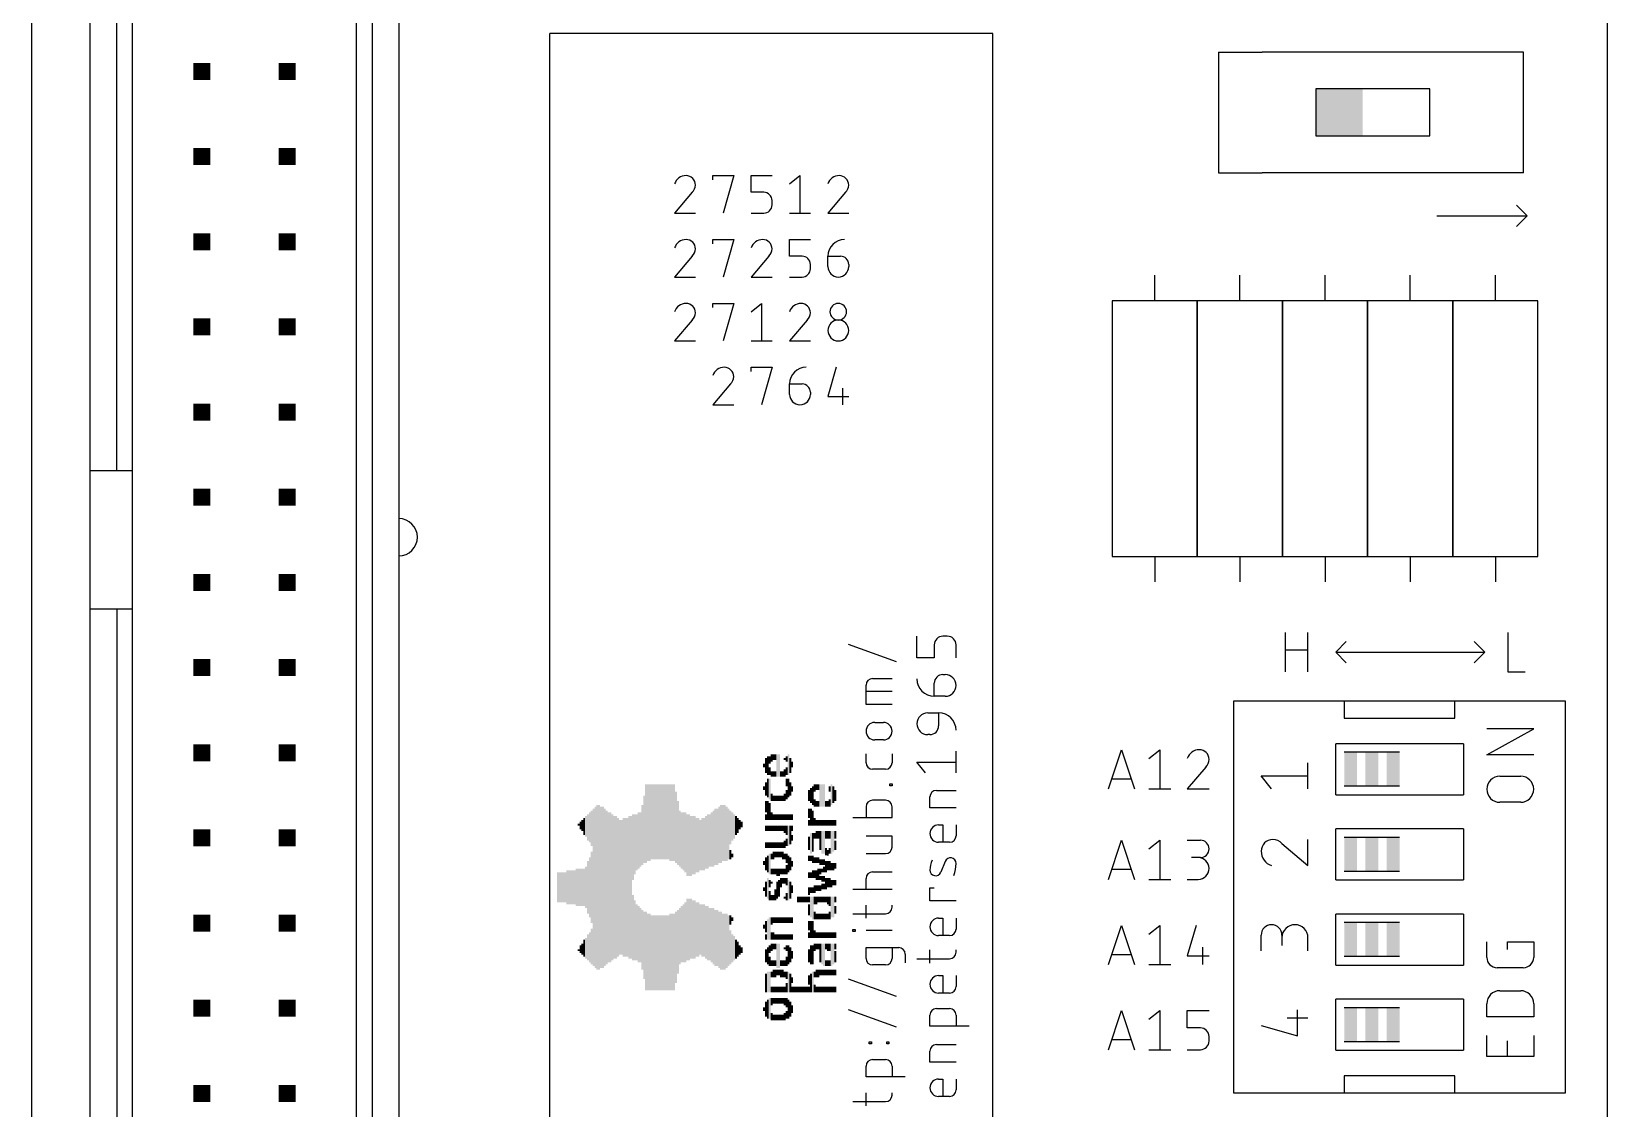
# Model space of a CAD drawing. Extents: x 0 to 47, y 0 to 89.2.
# Drawn here: x 0 to 47, y 21.79 to 53.91 of the extents above; entities that cross this region are included whole.
import ezdxf

# ---------------------------------------------------------------- set-up
doc = ezdxf.new("R2010")
doc.units = 0
for name, color, linetype in [('20', 30, 'CONTINUOUS'), ('21', 253, 'CONTINUOUS'), ('51', 253, 'CONTINUOUS')]:
    doc.layers.add(name, color=color, linetype=linetype)

# ---------------------------------------------------------------- blocks, each defined once
blk = doc.blocks.new('RECT')
blk.add_solid([(-0.5, -0.5), (0.5, -0.5), (-0.5, 0.5), (0.5, 0.5)])

msp = doc.modelspace()

# ---------------------------------------------------------------- linework, layer by layer
at = {"layer": '20'}
for p, q in [((0, 77), (0, 0)), ((47, 0), (47, 77))]:
    msp.add_line(p, q, dxfattribs=at)
at = {"layer": '21'}
for p, q in [((10.9538, 67.96), (10.9538, 9.54)), ((10.16, 67.1663), (10.16, 10.3337)), ((3.0162, 40.8138), (3.0162, 66.69)), ((9.6838, 66.69), (9.6838, 10.81)), ((2.54, 40.8138), (2.54, 62.88)), ((1.7462, 40.8138), (1.7462, 62.0863)), ((28.6703, 53.848), (15.4623, 53.848)), ((15.4623, 18.542), (15.4623, 53.848)), ((28.6703, 18.542), (28.6703, 53.848)), ((35.4, 53.3), (35.4, 49.7)), ((35.4, 53.3), (36.7, 53.3)), ((39.2, 53.3), (38.3, 53.3)), ((41.7, 53.3), (40.8, 53.3)), ((44.5, 53.3), (43.3, 53.3)), ((44.5, 49.7), (44.5, 53.3)), ((41.7, 52.2), (38.3, 52.2)), ((38.3, 52.2), (38.3, 50.8)), ((41.7, 50.8), (41.7, 52.2)), ((38.3, 50.8), (41.7, 50.8)), ((20.3214, 49.4884), (20.3214, 49.6126)), ((20.3214, 49.6126), (20.9423, 49.6126)), ((20.9423, 49.6126), (20.6319, 48.495)), ((21.4644, 49.1158), (21.4644, 49.6126)), ((21.4644, 49.6126), (22.0853, 49.6126)), ((22.6074, 49.3642), (22.9179, 49.6126)), ((22.9179, 49.6126), (22.9179, 48.495)), ((35.4, 49.7), (36.7, 49.7)), ((39.2, 49.7), (38.3, 49.7)), ((41.7, 49.7), (40.8, 49.7)), ((44.5, 49.7), (43.3, 49.7)), ((19.7062, 49.1158), (19.1784, 48.495)), ((21.8369, 49.1158), (21.4644, 49.1158)), ((24.2782, 49.1158), (23.7504, 48.495)), ((19.1784, 48.495), (19.7993, 48.495)), ((21.4644, 48.495), (21.8369, 48.495)), ((22.0853, 48.7433), (22.0853, 48.8675)), ((22.6074, 48.495), (23.2283, 48.495)), ((23.7504, 48.495), (24.3713, 48.495)), ((41.91, 48.4188), (44.6088, 48.4188)), ((44.6088, 48.4188), (44.2913, 48.7363)), ((44.6088, 48.4188), (44.2913, 48.1013)), ((20.3214, 47.5834), (20.3214, 47.7076)), ((20.3214, 47.7076), (20.9423, 47.7076)), ((20.9423, 47.7076), (20.6319, 46.59)), ((22.6074, 47.2108), (22.6074, 47.7076)), ((22.6074, 47.7076), (23.2283, 47.7076)), ((19.7062, 47.2108), (19.1784, 46.59)), ((21.9922, 47.2108), (21.4644, 46.59)), ((22.9799, 47.2108), (22.6074, 47.2108)), ((23.7504, 47.2108), (24.1229, 47.2108)), ((23.7504, 46.9004), (23.7504, 47.2108)), ((19.1784, 46.59), (19.7993, 46.59)), ((21.4644, 46.59), (22.0853, 46.59)), ((22.6074, 46.59), (22.9799, 46.59)), ((23.2283, 46.8383), (23.2283, 46.9625)), ((24.3713, 46.9625), (24.3713, 46.9004)), ((33.4963, 45.8788), (33.4963, 46.6408)), ((36.0363, 45.8788), (36.0363, 46.6408)), ((38.5763, 45.8788), (38.5763, 46.6408)), ((41.1163, 45.8788), (41.1163, 46.6408)), ((43.6563, 45.8788), (43.6563, 46.6408)), ((20.3214, 45.6784), (20.3214, 45.8026)), ((20.3214, 45.8026), (20.9423, 45.8026)), ((20.9423, 45.8026), (20.6319, 44.685)), ((21.4644, 45.5542), (21.7749, 45.8026)), ((21.7749, 45.8026), (21.7749, 44.685)), ((32.2263, 45.8788), (32.2263, 38.2587)), ((34.7662, 45.8788), (32.2263, 45.8788)), ((34.7662, 45.8788), (34.7662, 38.2587)), ((37.3062, 45.8788), (34.7662, 45.8788)), ((34.7662, 38.2587), (34.7662, 45.8788)), ((37.3062, 38.2587), (37.3062, 45.8788)), ((37.3062, 45.8788), (37.3062, 38.2587)), ((39.8463, 45.8788), (37.3062, 45.8788)), ((39.8463, 38.2587), (39.8463, 45.8788)), ((39.8463, 45.8788), (39.8463, 38.2587)), ((42.3863, 45.8788), (39.8463, 45.8788)), ((42.3863, 38.2587), (42.3863, 45.8788)), ((42.3863, 45.8788), (42.3863, 38.2587)), ((44.9263, 45.8788), (42.3863, 45.8788)), ((44.9263, 38.2587), (44.9263, 45.8788)), ((19.7062, 45.3058), (19.1784, 44.685)), ((23.1352, 45.3058), (22.6074, 44.685)), ((19.1784, 44.685), (19.7993, 44.685)), ((21.4644, 44.685), (22.0853, 44.685)), ((22.6074, 44.685), (23.2283, 44.685)), ((21.4644, 43.7734), (21.4644, 43.8976)), ((21.4644, 43.8976), (22.0853, 43.8976)), ((22.0853, 43.8976), (21.7749, 42.7799)), ((23.9988, 43.8976), (23.7504, 43.0283)), ((20.8492, 43.4008), (20.3214, 42.7799)), ((22.6074, 43.4008), (22.9799, 43.4008)), ((22.6074, 43.0904), (22.6074, 43.4008)), ((24.185, 43.2767), (24.185, 42.7799)), ((20.3214, 42.7799), (20.9423, 42.7799)), ((23.2283, 43.1525), (23.2283, 43.0904)), ((23.7504, 43.0283), (24.3713, 43.0283)), ((1.7462, 36.6862), (1.7462, 40.8138)), ((2.54, 40.8138), (1.7462, 40.8138)), ((3.0162, 40.8138), (2.54, 40.8138)), ((3.0162, 36.6862), (3.0162, 40.8138)), ((32.2263, 38.2587), (34.7662, 38.2587)), ((33.4963, 38.2587), (33.4963, 37.4967)), ((34.7662, 38.2587), (37.3062, 38.2587)), ((36.0363, 38.2587), (36.0363, 37.4967)), ((37.3062, 38.2587), (39.8463, 38.2587)), ((38.5763, 38.2587), (38.5763, 37.4967)), ((39.8463, 38.2587), (42.3863, 38.2587)), ((41.1163, 38.2587), (41.1163, 37.4967)), ((42.3863, 38.2587), (44.9263, 38.2587)), ((43.6563, 38.2587), (43.6563, 37.4967)), ((1.7462, 9.54), (1.7462, 36.6862)), ((2.54, 36.6862), (1.7462, 36.6862)), ((3.0162, 36.6862), (2.54, 36.6862)), ((2.54, 36.6862), (2.54, 10.3337)), ((3.0162, 10.81), (3.0162, 36.6862)), ((26.4033, 35.2291), (26.4033, 35.8782)), ((27.3121, 35.8782), (27.1822, 35.8782)), ((37.4001, 34.8171), (37.4001, 35.9855)), ((38.0492, 35.9855), (38.0492, 34.8171)), ((44.0246, 35.9855), (44.0246, 34.8171)), ((25.7965, 35.1091), (24.3685, 35.6284)), ((26.9226, 35.6185), (26.9226, 35.2291)), ((27.5717, 35.2291), (27.5717, 35.6185)), ((37.4001, 35.4662), (38.0492, 35.4662)), ((38.8938, 35.4013), (39.2112, 35.7188)), ((38.8938, 35.4013), (43.3388, 35.4013)), ((38.8938, 35.4013), (39.2112, 35.0838)), ((43.3388, 35.4013), (43.0213, 35.7188)), ((43.3388, 35.4013), (43.0213, 35.0838)), ((26.9226, 35.2291), (26.4033, 35.2291)), ((44.0246, 34.8171), (44.5438, 34.8171)), ((24.8878, 33.8363), (24.8878, 34.4205)), ((25.0825, 34.6152), (25.6667, 34.6152)), ((26.9226, 34.0861), (26.9226, 34.4755)), ((27.1822, 34.7352), (27.2471, 34.7352)), ((25.6667, 34.2258), (24.8878, 34.2258)), ((27.2471, 34.0861), (26.9226, 34.0861)), ((35.8458, 33.9408), (35.8458, 22.2568)), ((39.1478, 33.9408), (35.8458, 33.9408)), ((39.1478, 33.9408), (39.1478, 33.4327)), ((42.4498, 33.9408), (39.1478, 33.9408)), ((45.7518, 33.9408), (42.4498, 33.9408)), ((42.4498, 33.4327), (42.4498, 33.9408)), ((45.7518, 22.2568), (45.7518, 33.9408)), ((25.6667, 33.8363), (24.8878, 33.8363)), ((26.7279, 33.5922), (27.0524, 33.5922)), ((27.0524, 33.5922), (27.0524, 33.2027)), ((39.1478, 33.4327), (42.4498, 33.4327)), ((25.1474, 33.3043), (25.4071, 33.3043)), ((26.7928, 32.9431), (26.7279, 32.9431)), ((25.4071, 32.785), (25.1474, 32.785)), ((27.5717, 31.8001), (27.5717, 32.4492)), ((32.1183, 31.3246), (32.5078, 32.493)), ((32.5078, 32.493), (32.8972, 31.3246)), ((33.3262, 32.2333), (33.6508, 32.493)), ((33.6508, 32.493), (33.6508, 31.3246)), ((42.7037, 32.6707), (38.8938, 32.6707)), ((38.8938, 31.1468), (38.8938, 32.6707)), ((42.7037, 32.6707), (42.7037, 31.1468)), ((24.8878, 32.1048), (24.8878, 32.3644)), ((25.6667, 32.3644), (25.6667, 32.1048)), ((26.6629, 31.8001), (26.4033, 32.1246)), ((26.4033, 32.1246), (27.5717, 32.1246)), ((35.0209, 31.9737), (34.4692, 31.3246)), ((40.7988, 32.4168), (39.1478, 32.4168)), ((25.472, 31.9101), (25.0825, 31.9101)), ((32.7999, 31.6166), (32.2157, 31.6166)), ((25.6018, 31.412), (25.6018, 31.4769)), ((25.6018, 31.4769), (25.6667, 31.4769)), ((25.6667, 31.412), (25.6018, 31.412)), ((25.6667, 31.4769), (25.6667, 31.412)), ((26.7928, 30.7601), (26.7928, 31.0847)), ((26.9875, 31.2794), (27.5717, 31.2794)), ((33.3262, 31.3246), (33.9753, 31.3246)), ((34.4692, 31.3246), (35.1183, 31.3246)), ((38.8938, 31.1468), (42.7037, 31.1468)), ((40.7988, 31.4008), (39.1478, 31.4008)), ((24.8878, 30.7914), (24.8878, 30.4668)), ((25.472, 30.9861), (25.0825, 30.9861)), ((25.6667, 30.4668), (25.6667, 30.7914)), ((27.5717, 30.7601), (26.7928, 30.7601)), ((24.4983, 30.4668), (25.6667, 30.4668)), ((27.0524, 30.2507), (27.1822, 30.2507)), ((27.1822, 30.2507), (27.1822, 29.7314)), ((27.5717, 30.2507), (27.5717, 29.9261)), ((42.7037, 30.1308), (38.8938, 30.1308)), ((38.8938, 28.6068), (38.8938, 30.1308)), ((42.7037, 30.1308), (42.7037, 28.6068)), ((25.6667, 29.9134), (24.8878, 29.9134)), ((25.6667, 29.5889), (25.6667, 29.9134)), ((27.377, 29.7314), (27.0524, 29.7314)), ((32.1183, 28.6258), (32.5078, 29.7942)), ((32.5078, 29.7942), (32.8972, 28.6258)), ((33.3262, 29.5346), (33.6508, 29.7942)), ((33.6508, 29.7942), (33.6508, 28.6258)), ((34.4692, 29.7942), (34.8587, 29.7942)), ((40.7988, 29.8768), (39.1478, 29.8768)), ((24.8878, 29.3941), (25.472, 29.3941)), ((27.2471, 29.1627), (27.1173, 28.8382)), ((34.8587, 29.2749), (34.599, 29.2749)), ((25.0825, 28.8466), (25.6667, 28.8466)), ((32.7999, 28.9179), (32.2157, 28.9179)), ((40.7988, 28.8608), (39.1478, 28.8608)), ((25.6667, 28.3273), (24.4983, 28.3273)), ((24.8878, 28.3273), (24.8878, 28.6519)), ((26.7928, 27.9854), (26.7928, 28.3749)), ((26.7928, 28.3749), (26.9226, 28.3749)), ((33.3262, 28.6258), (33.9753, 28.6258)), ((34.4692, 28.6258), (34.7938, 28.6258)), ((38.8938, 28.6068), (42.7037, 28.6068)), ((24.8878, 27.4686), (24.8878, 27.8581)), ((25.6667, 27.7932), (25.6667, 27.8581)), ((27.5717, 27.9854), (26.7928, 27.9854)), ((24.4983, 27.5984), (25.472, 27.5984)), ((27.0524, 27.4694), (27.1822, 27.4694)), ((27.1822, 27.4694), (27.1822, 26.9501)), ((27.5717, 27.4694), (27.5717, 27.1448)), ((42.7037, 27.5907), (38.8938, 27.5907)), ((38.8938, 26.0668), (38.8938, 27.5907)), ((40.7988, 27.3368), (39.1478, 27.3368)), ((42.7037, 27.5907), (42.7037, 26.0668)), ((24.4983, 27.0686), (24.4983, 27.1335)), ((24.4983, 27.1335), (24.5632, 27.1335)), ((24.5632, 27.0686), (24.4983, 27.0686)), ((24.5632, 27.1335), (24.5632, 27.0686)), ((25.6667, 27.1011), (24.8878, 27.1011)), ((27.377, 26.9501), (27.0524, 26.9501)), ((32.1183, 26.0858), (32.5078, 27.2542)), ((32.5078, 27.2542), (32.8972, 26.0858)), ((33.3262, 26.9946), (33.6508, 27.2542)), ((33.6508, 27.2542), (33.6508, 26.0858)), ((34.7289, 27.2542), (34.4692, 26.3454)), ((24.8878, 26.2683), (24.8878, 26.5928)), ((24.8878, 26.5928), (25.8614, 26.5928)), ((25.6667, 26.5928), (25.6667, 26.2683)), ((26.0562, 26.3981), (26.0562, 26.1385)), ((26.7928, 26.1295), (26.7928, 26.5189)), ((27.5717, 26.454), (27.5717, 26.5189)), ((32.7999, 26.3779), (32.2157, 26.3779)), ((34.4692, 26.3454), (35.1183, 26.3454)), ((34.9236, 26.6051), (34.9236, 26.0858)), ((40.7988, 26.3208), (39.1478, 26.3208)), ((25.472, 26.0735), (25.0825, 26.0735)), ((26.4033, 26.2593), (27.377, 26.2593)), ((33.3262, 26.0858), (33.9753, 26.0858)), ((38.8938, 26.0668), (42.7037, 26.0668)), ((25.7965, 25.1269), (24.3685, 25.6462)), ((27.0524, 25.7549), (27.1822, 25.7549)), ((27.1822, 25.7549), (27.1822, 25.2356)), ((27.5717, 25.7549), (27.5717, 25.4303)), ((27.377, 25.2356), (27.0524, 25.2356)), ((42.7037, 25.0508), (38.8938, 25.0508)), ((38.8938, 23.5267), (38.8938, 25.0508)), ((42.7037, 25.0508), (42.7037, 23.5267)), ((25.7965, 24.2125), (24.3685, 24.7318)), ((26.7928, 24.2509), (26.7928, 24.5754)), ((26.9875, 24.7702), (27.377, 24.7702)), ((27.5717, 24.5754), (27.5717, 24.2509)), ((32.1183, 23.5458), (32.5078, 24.7142)), ((32.5078, 24.7142), (32.8972, 23.5458)), ((33.3262, 24.4546), (33.6508, 24.7142)), ((33.6508, 24.7142), (33.6508, 23.5458)), ((34.4692, 24.1949), (34.4692, 24.7142)), ((34.4692, 24.7142), (35.1183, 24.7142)), ((40.7988, 24.7968), (39.1478, 24.7968)), ((27.9612, 24.2509), (26.7928, 24.2509)), ((34.8587, 24.1949), (34.4692, 24.1949)), ((24.9851, 23.7158), (24.9851, 23.7807)), ((24.9851, 23.7807), (25.05, 23.7807)), ((25.05, 23.7158), (24.9851, 23.7158)), ((25.05, 23.7807), (25.05, 23.7158)), ((25.5044, 23.7158), (25.5044, 23.7807)), ((25.5044, 23.7807), (25.5693, 23.7807)), ((25.5693, 23.7158), (25.5044, 23.7158)), ((25.5693, 23.7807), (25.5693, 23.7158)), ((26.7928, 23.1782), (26.7928, 23.5028)), ((26.9875, 23.6975), (27.5717, 23.6975)), ((32.7999, 23.8379), (32.2157, 23.8379)), ((33.3262, 23.5458), (33.9753, 23.5458)), ((34.4692, 23.5458), (34.8587, 23.5458)), ((35.1183, 23.8054), (35.1183, 23.9353)), ((38.8938, 23.5267), (42.7037, 23.5267)), ((40.7988, 23.7808), (39.1478, 23.7808)), ((24.8878, 22.7325), (24.8878, 23.0571)), ((25.0825, 23.2518), (25.472, 23.2518)), ((25.6667, 23.0571), (25.6667, 22.7325)), ((27.5717, 23.1782), (26.7928, 23.1782)), ((26.0562, 22.7325), (24.8878, 22.7325)), ((27.0524, 22.6688), (27.1822, 22.6688)), ((27.1822, 22.6688), (27.1822, 22.1495)), ((27.5717, 22.6688), (27.5717, 22.3442)), ((42.4498, 22.7647), (39.1478, 22.7647)), ((39.1478, 22.7647), (39.1478, 22.2568)), ((42.4498, 22.2568), (42.4498, 22.7647)), ((24.8878, 21.8679), (24.8878, 22.2574)), ((25.6667, 22.1925), (25.6667, 22.2574)), ((27.377, 22.1495), (27.0524, 22.1495)), ((35.8458, 22.2568), (39.1478, 22.2568)), ((39.1478, 22.2568), (42.4498, 22.2568)), ((42.4498, 22.2568), (45.7518, 22.2568)), ((24.4983, 21.9977), (25.472, 21.9977))]:
    msp.add_line(p, q, dxfattribs=at)
for centre, radius, start, end in [((19.5199, 49.2536), 0.3589, 90.0001, 162.0551), ((19.5199, 49.3332), 0.2794, 0, 90), ((24.0919, 49.2536), 0.3589, 90.0001, 162.0551), ((24.0919, 49.3332), 0.2794, 0, 90), ((19.4992, 49.3332), 0.3001, 313.6028, 359.9998), ((21.8369, 48.8675), 0.2484, 0, 90), ((24.0712, 49.3332), 0.3001, 313.6028, 359.9998), ((21.8369, 48.7433), 0.2484, 270, 359.9993), ((19.5199, 47.3486), 0.3589, 90.0001, 162.0551), ((19.5199, 47.4282), 0.2794, 0, 90), ((21.8059, 47.3486), 0.3589, 90.0001, 162.0551), ((21.8059, 47.4282), 0.2794, 0, 90), ((24.2471, 47.2108), 0.4967, 90.0004, 180), ((19.4992, 47.4282), 0.3001, 313.6028, 359.9998), ((21.7852, 47.4282), 0.3001, 313.6028, 359.9998), ((22.9799, 46.9625), 0.2484, 0, 90), ((24.1229, 46.9625), 0.2484, 0, 90), ((22.9799, 46.8383), 0.2484, 270, 359.9993), ((24.0609, 46.9004), 0.3104, 180, 0), ((19.5199, 45.4436), 0.3589, 90.0001, 162.0551), ((19.5199, 45.5232), 0.2794, 0, 90), ((22.9489, 45.4436), 0.3589, 90.0001, 162.0551), ((22.9489, 45.5232), 0.2794, 0, 90), ((24.0609, 45.5542), 0.2484, 0, 180), ((19.4992, 45.5232), 0.3001, 313.6028, 359.9998), ((22.9282, 45.5232), 0.3001, 313.6028, 359.9998), ((24.0609, 44.9954), 0.3104, 0, 180), ((24.0609, 45.5542), 0.2484, 180, 0), ((24.0609, 44.9954), 0.3104, 180, 0), ((20.6629, 43.5386), 0.3589, 90.0001, 162.0551), ((20.6629, 43.6181), 0.2794, 0, 90), ((23.1041, 43.4008), 0.4967, 90.0004, 180), ((20.6422, 43.6181), 0.3001, 313.6028, 359.9998), ((22.9799, 43.1525), 0.2484, 0, 90), ((22.9179, 43.0904), 0.3104, 180, 0), ((10.9538, 38.8294), 0.5556, 270, 90), ((27.1822, 35.6185), 0.2596, 90, 180), ((27.3121, 35.6185), 0.2596, 0, 90), ((25.0825, 34.4205), 0.1947, 90, 180), ((26.9226, 34.6054), 0.5193, 180.0007, 270), ((27.1822, 34.4755), 0.2596, 90, 180), ((27.2471, 34.4106), 0.3246, 270, 90), ((26.7279, 33.2676), 0.3246, 90, 270), ((27.0524, 33.0729), 0.5193, 0, 90), ((25.1474, 33.0447), 0.2596, 90, 270), ((25.4071, 33.0447), 0.2596, 270, 90), ((26.7928, 33.2027), 0.2596, 270, 0), ((34.8262, 32.1177), 0.3753, 90.0001, 162.0549), ((34.8262, 32.2009), 0.2921, 0, 90), ((25.0825, 32.1048), 0.1947, 180, 270), ((25.472, 32.1048), 0.1947, 270, 0), ((34.8046, 32.2009), 0.3138, 313.604, 359.9996), ((26.9875, 31.0847), 0.1947, 90.0009, 180), ((25.0825, 30.7914), 0.1947, 90, 180), ((25.472, 30.7914), 0.1947, 0, 90), ((27.0524, 29.991), 0.2596, 90, 270), ((27.377, 29.9261), 0.1947, 270, 0), ((34.8587, 29.5346), 0.2596, 270, 90), ((25.472, 29.5889), 0.1947, 270, 0), ((27.5298, 28.8925), 0.7371, 155.7611, 179.1819), ((27.4034, 29.1002), 0.1683, 359.1819, 158.1986), ((34.7938, 28.9504), 0.3246, 270, 90), ((25.0825, 28.6519), 0.1947, 90.0009, 180), ((26.9611, 28.9007), 0.1683, 179.1818, 338.1989), ((26.471, 29.1135), 1.1008, 340.209, 359.1819), ((25.472, 27.7932), 0.1947, 270, 0), ((27.0524, 27.2097), 0.2596, 90, 270), ((27.377, 27.1448), 0.1947, 270, 0), ((25.8614, 26.3981), 0.1947, 0, 90), ((27.377, 26.454), 0.1947, 270, 0), ((25.0825, 26.2683), 0.1947, 180, 270), ((25.472, 26.2683), 0.1947, 270, 0), ((27.0524, 25.4952), 0.2596, 90, 270), ((27.377, 25.4303), 0.1947, 270, 0), ((26.9875, 24.5754), 0.1947, 90.0009, 180), ((27.377, 24.5754), 0.1947, 0, 90), ((34.8587, 23.9353), 0.2596, 0, 90), ((26.9875, 23.5028), 0.1947, 90.0009, 180), ((34.8587, 23.8054), 0.2596, 270, 0), ((25.0825, 23.0571), 0.1947, 90.0009, 180), ((25.472, 23.0571), 0.1947, 0, 90), ((27.0524, 22.4092), 0.2596, 90, 270), ((25.472, 22.1925), 0.1947, 270, 0), ((27.377, 22.3442), 0.1947, 270, 0)]:
    msp.add_arc(centre, radius, start, end, dxfattribs=at)
at = {"layer": '51'}
for p, q in [((38.3, 53.3), (36.7, 53.3)), ((40.8, 53.3), (39.2, 53.3)), ((43.3, 53.3), (41.7, 53.3)), ((38.3, 49.7), (36.7, 49.7)), ((40.8, 49.7), (39.2, 49.7)), ((43.3, 49.7), (41.7, 49.7)), ((43.4023, 32.3391), (44.7993, 33.1153)), ((44.7993, 33.1153), (43.4023, 33.1153)), ((38.0682, 31.3231), (38.0682, 32.0993)), ((44.7993, 32.3391), (43.4023, 32.3391)), ((36.9817, 31.3231), (36.6713, 31.7112)), ((36.6713, 31.7112), (38.0682, 31.7112)), ((43.7903, 31.7008), (44.4112, 31.7008)), ((44.4112, 30.9247), (43.7903, 30.9247)), ((37.2921, 29.6968), (38.0682, 29.0371)), ((38.0682, 29.0371), (38.0682, 29.8133)), ((36.6713, 26.4971), (36.6713, 26.9628)), ((37.2921, 26.9628), (37.2921, 26.6524)), ((38.0682, 26.4971), (38.0682, 26.8852)), ((43.4023, 26.2996), (43.4023, 26.7653)), ((44.0231, 26.5324), (44.0231, 26.7653)), ((44.0231, 26.7653), (44.7993, 26.7653)), ((44.7993, 26.7653), (44.7993, 26.2996)), ((44.4888, 25.9891), (43.7127, 25.9891)), ((43.4023, 24.529), (43.4023, 24.9171)), ((43.7903, 25.3051), (44.4112, 25.3051)), ((44.7993, 24.9171), (44.7993, 24.529)), ((37.4474, 24.5004), (38.0682, 24.5004)), ((37.7578, 23.9571), (37.7578, 24.7333)), ((44.7993, 24.529), (43.4023, 24.529)), ((36.6713, 24.2676), (37.7578, 23.9571)), ((43.4023, 23.3454), (43.4023, 23.9663)), ((44.0231, 23.3454), (44.0231, 23.8111)), ((44.7993, 23.9663), (44.7993, 23.3454)), ((44.7993, 23.3454), (43.4023, 23.3454))]:
    msp.add_line(p, q, dxfattribs=at)
for centre, radius, start, end in [((43.7903, 31.3127), 0.3881, 90, 270), ((44.4112, 31.3127), 0.3881, 270, 90), ((37.0205, 29.464), 0.3493, 90, 180), ((37.0205, 29.4381), 0.3751, 43.6034, 90.0001), ((37.1199, 29.464), 0.4487, 180.0001, 252.0553), ((36.9817, 26.9628), 0.3104, 0, 180), ((37.6802, 26.8852), 0.3881, 0, 180), ((43.7127, 26.2996), 0.3105, 180.0012, 270), ((44.4888, 26.2996), 0.3104, 270, 0), ((43.7903, 24.9171), 0.3881, 90, 180), ((44.4112, 24.9171), 0.3881, 359.9995, 90)]:
    msp.add_arc(centre, radius, start, end, dxfattribs=at)

# ---------------------------------------------------------------- block references
at = {"layer": '21'}
for p, xscale, yscale, rotation in [((5.08, 52.72), 0.508, 0.508, 270), ((7.62, 52.72), 0.508, 0.508, 270), ((39, 51.5), 1.4, 1.4, 180), ((5.08, 50.18), 0.508, 0.508, 270), ((7.62, 50.18), 0.508, 0.508, 270), ((5.08, 47.64), 0.508, 0.508, 270), ((7.62, 47.64), 0.508, 0.508, 270), ((5.08, 45.1), 0.508, 0.508, 270), ((7.62, 45.1), 0.508, 0.508, 270), ((5.08, 42.56), 0.508, 0.508, 270), ((7.62, 42.56), 0.508, 0.508, 270), ((5.08, 40.02), 0.508, 0.508, 270), ((7.62, 40.02), 0.508, 0.508, 270), ((5.08, 37.48), 0.508, 0.508, 270), ((7.62, 37.48), 0.508, 0.508, 270), ((5.08, 34.94), 0.508, 0.508, 270), ((7.62, 34.94), 0.508, 0.508, 270), ((5.08, 32.4), 0.508, 0.508, 270), ((7.62, 32.4), 0.508, 0.508, 270), ((21.8478, 32.0192), 0.1118, 0.0559, 90), ((21.9037, 32.0192), 0.447, 0.0559, 90), ((21.9596, 32.0192), 0.5588, 0.0559, 90), ((22.0155, 32.1869), 0.2235, 0.0559, 90), ((22.0155, 31.8516), 0.2235, 0.0559, 90), ((22.0713, 32.2428), 0.2235, 0.0559, 90), ((22.1272, 32.2707), 0.1676, 0.0559, 90), ((22.1831, 32.2707), 0.1676, 0.0559, 90), ((22.239, 32.0192), 0.6706, 0.0559, 90), ((22.2949, 32.0192), 0.6706, 0.0559, 90), ((22.4625, 32.2148), 0.0559, 0.0559, 90), ((22.5184, 32.2148), 0.1676, 0.0559, 90), ((22.5184, 31.8516), 0.2235, 0.0559, 90), ((22.5743, 32.0472), 0.6147, 0.0559, 90), ((22.6301, 32.0192), 0.447, 0.0559, 90), ((22.686, 32.0472), 0.1676, 0.0559, 90), ((39.3383, 31.9088), 1.016, 0.381, 270), ((39.9733, 31.9088), 1.016, 0.381, 270), ((40.6083, 31.9088), 1.016, 0.381, 270), ((21.9037, 31.3207), 0.3912, 0.0559, 90), ((21.9596, 31.3487), 0.5588, 0.0559, 90), ((22.0155, 31.3207), 0.6147, 0.0559, 90), ((22.0713, 31.7678), 0.1676, 0.0559, 90), ((22.1272, 31.7678), 0.1676, 0.0559, 90), ((22.1831, 31.7678), 0.1676, 0.0559, 90), ((22.3507, 31.7678), 0.1676, 0.0559, 90), ((22.4066, 31.7678), 0.1676, 0.0559, 90), ((22.4625, 31.7957), 0.2235, 0.0559, 90), ((22.5184, 31.5163), 0.2235, 0.0559, 90), ((22.5743, 31.3487), 0.5588, 0.0559, 90), ((22.6301, 31.3207), 0.3912, 0.0559, 90), ((18.2715, 30.1193), 2.0117, 0.0559, 90), ((18.3274, 30.287), 2.347, 0.0559, 90), ((18.3833, 30.3149), 2.2911, 0.0559, 90), ((18.4391, 30.3149), 2.2911, 0.0559, 90), ((18.495, 30.3428), 2.2352, 0.0559, 90), ((18.5509, 30.3428), 2.2352, 0.0559, 90), ((18.6068, 30.3428), 2.2352, 0.0559, 90), ((18.6626, 30.3428), 2.2352, 0.0559, 90), ((18.7185, 30.3428), 2.2352, 0.0559, 90), ((18.7744, 30.3428), 2.2352, 0.0559, 90), ((18.8303, 30.3428), 2.2352, 0.0559, 90), ((18.8862, 30.3428), 2.2352, 0.0559, 90), ((18.9421, 30.3428), 2.2352, 0.0559, 90), ((18.9979, 30.3428), 2.2352, 0.0559, 90), ((19.0538, 30.3149), 2.2911, 0.0559, 90), ((19.1097, 30.3149), 2.2911, 0.0559, 90), ((19.1656, 30.3149), 2.2911, 0.0559, 90), ((19.2215, 30.1752), 2.1234, 0.0559, 90), ((21.8478, 31.3487), 0.1118, 0.0559, 90), ((22.0713, 31.0693), 0.2235, 0.0559, 90), ((22.1272, 31.0413), 0.1676, 0.0559, 90), ((22.1831, 31.0413), 0.1676, 0.0559, 90), ((22.239, 31.0413), 0.1676, 0.0559, 90), ((22.2949, 31.0413), 0.1676, 0.0559, 90), ((22.3507, 31.0413), 0.1676, 0.0559, 90), ((22.4066, 31.0413), 0.1676, 0.0559, 90), ((22.4625, 31.0693), 0.2235, 0.0559, 90), ((22.5184, 31.1531), 0.2794, 0.0559, 90), ((22.686, 31.3207), 0.1676, 0.0559, 90), ((23.1889, 31.1252), 0.3353, 0.0559, 90), ((23.2448, 31.1252), 0.447, 0.0559, 90), ((23.3007, 31.1252), 0.5588, 0.0559, 90), ((23.3566, 31.3487), 0.2235, 0.0559, 90), ((23.4124, 31.3766), 0.1676, 0.0559, 90), ((23.4683, 31.3766), 0.1676, 0.0559, 90), ((23.5242, 31.1252), 0.6706, 0.0559, 90), ((23.5801, 31.1252), 0.6706, 0.0559, 90), ((23.636, 31.1252), 0.6706, 0.0559, 90), ((23.8036, 31.3207), 0.1676, 0.0559, 90), ((23.8595, 31.1531), 0.6147, 0.0559, 90), ((23.9154, 31.1531), 0.5029, 0.0559, 90), ((23.9713, 31.1252), 0.3353, 0.0559, 90), ((16.5951, 30.1752), 0.7823, 0.0559, 90), ((16.651, 30.1752), 0.8941, 0.0559, 90), ((16.7068, 30.1473), 1.0617, 0.0559, 90), ((16.7627, 28.387), 4.6939, 0.0559, 90), ((16.8186, 28.387), 4.8057, 0.0559, 90), ((16.8745, 28.387), 4.9174, 0.0559, 90), ((16.9304, 28.387), 4.9174, 0.0559, 90), ((16.9863, 28.387), 4.8057, 0.0559, 90), ((17.0421, 28.387), 4.8057, 0.0559, 90), ((17.098, 28.387), 4.6939, 0.0559, 90), ((17.1539, 28.387), 4.5822, 0.0559, 90), ((17.2098, 28.387), 4.4704, 0.0559, 90), ((17.2657, 28.387), 4.4704, 0.0559, 90), ((17.3215, 28.387), 4.3586, 0.0559, 90), ((17.9362, 29.5885), 1.9558, 0.0559, 90), ((17.9921, 29.6723), 1.7882, 0.0559, 90), ((18.048, 29.7282), 1.6764, 0.0559, 90), ((18.1039, 29.784), 1.6764, 0.0559, 90), ((18.1597, 29.812), 1.6205, 0.0559, 90), ((18.2156, 29.9517), 1.7882, 0.0559, 90), ((19.2773, 30.0076), 1.8999, 0.0559, 90), ((19.3332, 29.8399), 1.6764, 0.0559, 90), ((19.3891, 29.784), 1.6764, 0.0559, 90), ((19.445, 29.7561), 1.7323, 0.0559, 90), ((19.5008, 29.7282), 1.7882, 0.0559, 90), ((19.5567, 29.6443), 1.844, 0.0559, 90), ((19.6126, 29.6443), 1.844, 0.0559, 90), ((20.1714, 29.7561), 1.6205, 0.0559, 90), ((20.2273, 29.784), 1.5646, 0.0559, 90), ((20.2832, 29.812), 1.6205, 0.0559, 90), ((20.3391, 29.8399), 1.6764, 0.0559, 90), ((20.3949, 29.8958), 1.6764, 0.0559, 90), ((20.4508, 29.8958), 1.6764, 0.0559, 90), ((20.5067, 29.9517), 1.6764, 0.0559, 90), ((20.5626, 29.9796), 1.7323, 0.0559, 90), ((20.6184, 30.0076), 1.6764, 0.0559, 90), ((20.6743, 30.0076), 1.6764, 0.0559, 90), ((20.7302, 29.9796), 1.6205, 0.0559, 90), ((20.7861, 29.9796), 1.5088, 0.0559, 90), ((20.842, 30.1752), 1.0058, 0.0559, 90), ((20.8979, 30.2031), 0.8382, 0.0559, 90), ((20.9537, 30.2031), 0.7264, 0.0559, 90), ((21.9037, 30.7899), 0.3353, 0.0559, 90), ((21.9037, 30.4825), 0.1676, 0.0559, 90), ((21.9596, 30.6781), 0.5588, 0.0559, 90), ((22.0155, 30.6502), 0.5029, 0.0559, 90), ((22.0713, 30.5105), 0.2235, 0.0559, 90), ((22.1272, 30.4825), 0.1676, 0.0559, 90), ((22.1831, 30.4825), 0.1676, 0.0559, 90), ((22.239, 30.4825), 0.1676, 0.0559, 90), ((22.2949, 30.4825), 0.1676, 0.0559, 90), ((22.3507, 30.4825), 0.1676, 0.0559, 90), ((22.4066, 30.4825), 0.1676, 0.0559, 90), ((22.4625, 30.4825), 0.1676, 0.0559, 90), ((22.5184, 30.4825), 0.1676, 0.0559, 90), ((22.5743, 30.4825), 0.1676, 0.0559, 90), ((22.6301, 30.4825), 0.1676, 0.0559, 90), ((22.686, 30.4825), 0.1676, 0.0559, 90), ((23.1889, 30.5943), 0.2794, 0.0559, 90), ((23.2448, 30.4825), 0.5029, 0.0559, 90), ((23.3007, 30.4546), 0.447, 0.0559, 90), ((23.3566, 30.9016), 0.2235, 0.0559, 90), ((23.4124, 30.8737), 0.1676, 0.0559, 90), ((23.4683, 30.8737), 0.1676, 0.0559, 90), ((23.6919, 30.8737), 0.1676, 0.0559, 90), ((23.7477, 30.8737), 0.1676, 0.0559, 90), ((23.8036, 30.9016), 0.2235, 0.0559, 90), ((5.08, 29.86), 0.508, 0.508, 270), ((7.62, 29.86), 0.508, 0.508, 270), ((16.3157, 30.259), 0.0559, 0.0559, 90), ((16.3716, 30.2311), 0.2235, 0.0559, 90), ((16.4275, 30.2311), 0.3353, 0.0559, 90), ((16.4833, 30.2031), 0.5029, 0.0559, 90), ((16.5392, 30.2031), 0.6147, 0.0559, 90), ((17.3774, 28.387), 4.2469, 0.0559, 90), ((17.4333, 28.387), 4.2469, 0.0559, 90), ((17.4892, 28.387), 4.1351, 0.0559, 90), ((17.545, 28.387), 4.0234, 0.0559, 90), ((17.6009, 28.387), 4.0234, 0.0559, 90), ((17.6568, 28.387), 4.1351, 0.0559, 90), ((17.7127, 28.387), 4.1351, 0.0559, 90), ((17.7686, 28.387), 4.1351, 0.0559, 90), ((17.8245, 28.387), 4.2469, 0.0559, 90), ((17.8803, 28.387), 4.2469, 0.0559, 90), ((19.6685, 29.6164), 1.7882, 0.0559, 90), ((19.7244, 29.6443), 1.7323, 0.0559, 90), ((19.7803, 29.6443), 1.7323, 0.0559, 90), ((19.8361, 29.6443), 1.6205, 0.0559, 90), ((19.892, 29.6443), 1.6205, 0.0559, 90), ((19.9479, 29.6443), 1.5088, 0.0559, 90), ((20.0038, 29.6723), 1.5646, 0.0559, 90), ((20.0597, 29.6723), 1.5646, 0.0559, 90), ((20.1155, 29.7282), 1.5646, 0.0559, 90), ((21.0096, 30.2311), 0.5588, 0.0559, 90), ((21.0655, 30.2311), 0.447, 0.0559, 90), ((21.1214, 30.259), 0.2794, 0.0559, 90), ((21.1773, 30.259), 0.1676, 0.0559, 90), ((21.9037, 30.1473), 0.1676, 0.0559, 90), ((21.9596, 30.1473), 0.1676, 0.0559, 90), ((22.0155, 30.1473), 0.1676, 0.0559, 90), ((22.0713, 30.1473), 0.1676, 0.0559, 90), ((22.1272, 30.1473), 0.1676, 0.0559, 90), ((22.1831, 30.1473), 0.1676, 0.0559, 90), ((22.239, 30.1473), 0.1676, 0.0559, 90), ((22.2949, 30.1473), 0.1676, 0.0559, 90), ((22.3507, 30.1473), 0.1676, 0.0559, 90), ((22.4066, 30.1473), 0.1676, 0.0559, 90), ((22.4625, 30.1193), 0.2235, 0.0559, 90), ((22.5184, 30.0914), 0.2794, 0.0559, 90), ((22.5743, 29.9237), 0.6147, 0.0559, 90), ((22.6301, 29.9517), 0.5588, 0.0559, 90), ((22.686, 30.1473), 0.1676, 0.0559, 90), ((23.1889, 30.3149), 0.1676, 0.0559, 90), ((23.3566, 30.3428), 0.2235, 0.0559, 90), ((23.4124, 30.3149), 0.1676, 0.0559, 90), ((23.4683, 30.3149), 0.1676, 0.0559, 90), ((23.5242, 30.3149), 0.1676, 0.0559, 90), ((23.5801, 30.3149), 0.1676, 0.0559, 90), ((23.636, 30.3149), 0.1676, 0.0559, 90), ((23.6919, 30.3149), 0.1676, 0.0559, 90), ((23.7477, 30.3149), 0.1676, 0.0559, 90), ((23.8036, 30.3149), 0.1676, 0.0559, 90), ((23.8595, 30.3149), 0.1676, 0.0559, 90), ((23.9154, 30.3149), 0.1676, 0.0559, 90), ((23.9713, 30.3149), 0.1676, 0.0559, 90), ((21.9037, 29.6443), 0.1676, 0.0559, 90), ((21.9596, 29.6443), 0.1676, 0.0559, 90), ((22.0155, 29.6443), 0.1676, 0.0559, 90), ((22.0713, 29.6443), 0.1676, 0.0559, 90), ((22.1272, 29.6443), 0.1676, 0.0559, 90), ((22.1831, 29.6443), 0.1676, 0.0559, 90), ((22.239, 29.6443), 0.1676, 0.0559, 90), ((22.2949, 29.6443), 0.1676, 0.0559, 90), ((22.3507, 29.6443), 0.1676, 0.0559, 90), ((22.4066, 29.6443), 0.1676, 0.0559, 90), ((22.4625, 29.6723), 0.2235, 0.0559, 90), ((22.5184, 29.7282), 0.2235, 0.0559, 90), ((22.686, 29.8679), 0.1676, 0.0559, 90), ((23.1889, 29.7002), 0.3912, 0.0559, 90), ((23.2448, 29.7002), 0.6147, 0.0559, 90), ((23.3007, 29.7282), 0.5588, 0.0559, 90), ((23.3566, 29.9237), 0.1676, 0.0559, 90), ((23.4124, 29.9517), 0.2235, 0.0559, 90), ((23.4683, 29.9517), 0.2235, 0.0559, 90), ((23.5242, 29.784), 0.5588, 0.0559, 90), ((23.5801, 29.7282), 0.6706, 0.0559, 90), ((23.636, 29.7282), 0.6706, 0.0559, 90), ((23.6919, 29.9517), 0.2235, 0.0559, 90), ((23.7477, 29.9517), 0.2235, 0.0559, 90), ((23.8036, 29.9517), 0.2235, 0.0559, 90), ((23.8595, 29.7282), 0.6706, 0.0559, 90), ((23.9154, 29.7561), 0.6147, 0.0559, 90), ((23.9713, 29.9517), 0.2235, 0.0559, 90), ((23.9713, 29.6443), 0.2794, 0.0559, 90), ((39.3383, 29.3688), 1.016, 0.381, 270), ((39.9733, 29.3688), 1.016, 0.381, 270), ((40.6083, 29.3688), 1.016, 0.381, 270), ((16.5951, 28.387), 1.5646, 0.0559, 90), ((16.651, 28.387), 1.7882, 0.0559, 90), ((16.7068, 28.387), 2.1234, 0.0559, 90), ((20.842, 29.3649), 0.2794, 0.0559, 90), ((20.8979, 29.337), 0.1118, 0.0559, 90), ((21.8478, 29.1135), 0.1118, 0.0559, 90), ((21.9037, 29.0855), 0.3912, 0.0559, 90), ((21.9596, 29.0855), 0.5029, 0.0559, 90), ((22.0155, 29.0855), 0.6147, 0.0559, 90), ((22.0713, 29.3091), 0.1676, 0.0559, 90), ((22.1272, 29.337), 0.2235, 0.0559, 90), ((22.1831, 29.3649), 0.1676, 0.0559, 90), ((22.239, 29.3649), 0.1676, 0.0559, 90), ((22.2949, 29.3649), 0.1676, 0.0559, 90), ((22.3507, 29.3649), 0.1676, 0.0559, 90), ((22.4066, 29.337), 0.2235, 0.0559, 90), ((22.4625, 29.3091), 0.1676, 0.0559, 90), ((22.5184, 29.2532), 0.2794, 0.0559, 90), ((22.5743, 29.0855), 0.5029, 0.0559, 90), ((22.6301, 29.0855), 0.3912, 0.0559, 90), ((22.686, 29.0855), 0.1676, 0.0559, 90), ((23.1889, 29.2532), 0.1676, 0.0559, 90), ((23.2448, 29.2532), 0.1676, 0.0559, 90), ((23.3007, 29.2252), 0.2235, 0.0559, 90), ((23.3566, 29.1973), 0.1676, 0.0559, 90), ((23.4124, 29.1973), 0.1676, 0.0559, 90), ((23.4683, 29.1973), 0.1676, 0.0559, 90), ((23.5242, 29.1414), 0.1676, 0.0559, 90), ((23.5801, 29.1414), 0.1676, 0.0559, 90), ((23.636, 29.1414), 0.1676, 0.0559, 90), ((23.6919, 29.4488), 0.2235, 0.0559, 90), ((23.6919, 29.0017), 0.3353, 0.0559, 90), ((23.7477, 29.4208), 0.1676, 0.0559, 90), ((23.7477, 29.0297), 0.2794, 0.0559, 90), ((23.8036, 29.4767), 0.1676, 0.0559, 90), ((23.8036, 29.0297), 0.2794, 0.0559, 90), ((15.701, 28.387), 0.8941, 0.0559, 90), ((15.7569, 28.387), 0.8941, 0.0559, 90), ((15.8128, 28.387), 0.8941, 0.0559, 90), ((15.8687, 28.387), 0.8941, 0.0559, 90), ((15.9245, 28.387), 0.8941, 0.0559, 90), ((15.9804, 28.387), 1.0058, 0.0559, 90), ((16.0363, 28.387), 1.0058, 0.0559, 90), ((16.0922, 28.387), 1.0058, 0.0559, 90), ((16.1481, 28.387), 1.0058, 0.0559, 90), ((16.2039, 28.387), 1.0058, 0.0559, 90), ((16.2598, 28.387), 1.1176, 0.0559, 90), ((16.3157, 28.387), 1.1176, 0.0559, 90), ((16.3716, 28.387), 1.1176, 0.0559, 90), ((16.4275, 28.387), 1.1176, 0.0559, 90), ((16.4833, 28.387), 1.1176, 0.0559, 90), ((16.5392, 28.387), 1.2294, 0.0559, 90), ((22.0713, 28.862), 0.1676, 0.0559, 90), ((22.1272, 28.862), 0.1676, 0.0559, 90), ((22.1831, 28.862), 0.1676, 0.0559, 90), ((22.239, 28.8341), 0.2235, 0.0559, 90), ((22.2949, 28.8341), 0.2235, 0.0559, 90), ((22.3507, 28.862), 0.1676, 0.0559, 90), ((22.4066, 28.862), 0.1676, 0.0559, 90), ((22.4625, 28.862), 0.1676, 0.0559, 90), ((22.5184, 28.9179), 0.2794, 0.0559, 90), ((23.1889, 28.7503), 0.1676, 0.0559, 90), ((23.2448, 28.7503), 0.1676, 0.0559, 90), ((23.3007, 28.7782), 0.2235, 0.0559, 90), ((23.3566, 28.7782), 0.2235, 0.0559, 90), ((23.4124, 28.7503), 0.2794, 0.0559, 90), ((23.4683, 28.7782), 0.3353, 0.0559, 90), ((23.5242, 28.862), 0.1676, 0.0559, 90), ((23.5242, 28.6664), 0.1118, 0.0559, 90), ((23.5801, 28.89), 0.1118, 0.0559, 90), ((23.5801, 28.6385), 0.1676, 0.0559, 90), ((23.636, 28.9179), 0.1676, 0.0559, 90), ((23.636, 28.6385), 0.1676, 0.0559, 90), ((23.8595, 29.0017), 0.2235, 0.0559, 90), ((23.9154, 29.0017), 0.2235, 0.0559, 90), ((23.9713, 29.0297), 0.1676, 0.0559, 90), ((21.8478, 28.3312), 0.1118, 0.0559, 90), ((21.9037, 28.3312), 0.447, 0.0559, 90), ((21.9596, 28.3591), 0.6147, 0.0559, 90), ((22.0155, 28.4988), 0.2235, 0.0559, 90), ((22.0155, 28.1356), 0.2794, 0.0559, 90), ((22.0713, 28.5267), 0.0559, 0.0559, 90), ((22.1831, 28.1635), 0.3353, 0.0559, 90), ((22.239, 28.3032), 0.5029, 0.0559, 90), ((22.2949, 28.3591), 0.5029, 0.0559, 90), ((22.3507, 28.5267), 0.2794, 0.0559, 90), ((22.4066, 28.5826), 0.1676, 0.0559, 90), ((22.4625, 28.5826), 0.1676, 0.0559, 90), ((22.5184, 28.5547), 0.2235, 0.0559, 90), ((22.5184, 28.1076), 0.2235, 0.0559, 90), ((22.5743, 28.3032), 0.6147, 0.0559, 90), ((22.6301, 28.3032), 0.5029, 0.0559, 90), ((22.686, 28.3312), 0.2235, 0.0559, 90), ((23.1889, 28.2753), 0.2235, 0.0559, 90), ((23.2448, 28.3032), 0.1676, 0.0559, 90), ((23.3007, 28.3032), 0.1676, 0.0559, 90), ((23.3566, 28.3312), 0.2235, 0.0559, 90), ((23.4124, 28.3591), 0.1676, 0.0559, 90), ((23.4683, 28.3591), 0.1676, 0.0559, 90), ((23.5242, 28.3591), 0.1676, 0.0559, 90), ((23.5801, 28.415), 0.1676, 0.0559, 90), ((23.636, 28.415), 0.1676, 0.0559, 90), ((23.6919, 28.4988), 0.3353, 0.0559, 90), ((23.7477, 28.5267), 0.2794, 0.0559, 90), ((23.8036, 28.5267), 0.2794, 0.0559, 90), ((23.8595, 28.4988), 0.2235, 0.0559, 90), ((23.9154, 28.5267), 0.1676, 0.0559, 90), ((23.9713, 28.5267), 0.1676, 0.0559, 90), ((17.9362, 27.1856), 1.9558, 0.0559, 90), ((17.9921, 27.1018), 1.7882, 0.0559, 90), ((18.048, 27.0459), 1.6764, 0.0559, 90), ((18.1039, 26.99), 1.6764, 0.0559, 90), ((18.1597, 26.9621), 1.6205, 0.0559, 90), ((19.3332, 26.9342), 1.6764, 0.0559, 90), ((19.3891, 26.99), 1.6764, 0.0559, 90), ((19.445, 27.018), 1.7323, 0.0559, 90), ((19.5008, 27.0459), 1.7882, 0.0559, 90), ((19.5567, 27.1297), 1.844, 0.0559, 90), ((19.6126, 27.1297), 1.844, 0.0559, 90), ((19.6685, 27.1577), 1.7882, 0.0559, 90), ((19.7244, 27.1297), 1.7323, 0.0559, 90), ((19.7803, 27.1297), 1.7323, 0.0559, 90), ((19.8361, 27.1297), 1.6205, 0.0559, 90), ((19.892, 27.1297), 1.6205, 0.0559, 90), ((19.9479, 27.1297), 1.5088, 0.0559, 90), ((20.0038, 27.1018), 1.5646, 0.0559, 90), ((20.0597, 27.1018), 1.5646, 0.0559, 90), ((20.1155, 27.0459), 1.5646, 0.0559, 90), ((20.1714, 27.018), 1.6205, 0.0559, 90), ((20.2273, 26.99), 1.5646, 0.0559, 90), ((20.2832, 26.9621), 1.6205, 0.0559, 90), ((20.3391, 26.9342), 1.6764, 0.0559, 90), ((22.0713, 28.0797), 0.1676, 0.0559, 90), ((22.1272, 28.0797), 0.1676, 0.0559, 90), ((22.4625, 28.0797), 0.0559, 0.0559, 90), ((22.8537, 28.0238), 0.1676, 0.0559, 90), ((22.9095, 28.0238), 0.1676, 0.0559, 90), ((22.9654, 28.0238), 0.1676, 0.0559, 90), ((23.0213, 28.0238), 0.1676, 0.0559, 90), ((23.0772, 28.0238), 0.1676, 0.0559, 90), ((23.1331, 28.0238), 0.1676, 0.0559, 90), ((23.1889, 28.0238), 0.1676, 0.0559, 90), ((23.1889, 27.7165), 0.3353, 0.0559, 90), ((23.2448, 27.8003), 0.6147, 0.0559, 90), ((23.3007, 27.7724), 0.6706, 0.0559, 90), ((23.3566, 27.9959), 0.2235, 0.0559, 90), ((23.4124, 27.9959), 0.2235, 0.0559, 90), ((23.4683, 28.0238), 0.1676, 0.0559, 90), ((23.5242, 28.0238), 0.1676, 0.0559, 90), ((23.5801, 28.0238), 0.1676, 0.0559, 90), ((23.636, 28.0238), 0.1676, 0.0559, 90), ((23.6919, 28.0238), 0.1676, 0.0559, 90), ((23.7477, 27.9959), 0.2235, 0.0559, 90), ((23.8036, 27.9679), 0.2794, 0.0559, 90), ((23.8595, 27.8003), 0.6147, 0.0559, 90), ((23.9154, 27.8003), 0.6147, 0.0559, 90), ((23.9713, 28.0238), 0.1676, 0.0559, 90), ((23.9713, 27.7165), 0.2235, 0.0559, 90), ((5.08, 27.32), 0.508, 0.508, 270), ((7.62, 27.32), 0.508, 0.508, 270), ((18.2156, 26.8224), 1.7882, 0.0559, 90), ((18.2715, 26.6548), 2.0117, 0.0559, 90), ((18.3274, 26.4871), 2.347, 0.0559, 90), ((18.3833, 26.4592), 2.2911, 0.0559, 90), ((18.4391, 26.4592), 2.2911, 0.0559, 90), ((18.495, 26.4312), 2.2352, 0.0559, 90), ((18.5509, 26.4312), 2.2352, 0.0559, 90), ((18.6068, 26.4312), 2.2352, 0.0559, 90), ((18.6626, 26.4312), 2.2352, 0.0559, 90), ((18.7185, 26.4312), 2.2352, 0.0559, 90), ((18.7744, 26.4312), 2.2352, 0.0559, 90), ((18.8303, 26.4312), 2.2352, 0.0559, 90), ((18.8862, 26.4312), 2.2352, 0.0559, 90), ((18.9421, 26.4312), 2.2352, 0.0559, 90), ((18.9979, 26.4312), 2.2352, 0.0559, 90), ((19.0538, 26.4592), 2.2911, 0.0559, 90), ((19.1097, 26.4592), 2.2911, 0.0559, 90), ((19.1656, 26.4592), 2.2911, 0.0559, 90), ((19.2215, 26.5989), 2.1234, 0.0559, 90), ((19.2773, 26.7665), 1.8999, 0.0559, 90), ((20.3949, 26.8783), 1.6764, 0.0559, 90), ((20.4508, 26.8783), 1.6764, 0.0559, 90), ((20.5067, 26.8224), 1.6764, 0.0559, 90), ((20.5626, 26.7945), 1.7323, 0.0559, 90), ((20.6184, 26.7665), 1.6764, 0.0559, 90), ((20.6743, 26.7665), 1.6764, 0.0559, 90), ((20.7302, 26.7945), 1.6205, 0.0559, 90), ((20.7861, 26.7945), 1.5088, 0.0559, 90), ((20.842, 27.4091), 0.2794, 0.0559, 90), ((20.8979, 27.4371), 0.1118, 0.0559, 90), ((21.8478, 27.2136), 0.1118, 0.0559, 90), ((21.9037, 27.2136), 0.3353, 0.0559, 90), ((21.9596, 27.1297), 0.6147, 0.0559, 90), ((22.0155, 27.1577), 0.6706, 0.0559, 90), ((22.0713, 27.3812), 0.2235, 0.0559, 90), ((22.1272, 27.4091), 0.1676, 0.0559, 90), ((22.1831, 27.4091), 0.1676, 0.0559, 90), ((22.239, 27.4091), 0.1676, 0.0559, 90), ((22.2949, 27.4091), 0.1676, 0.0559, 90), ((22.3507, 27.4091), 0.1676, 0.0559, 90), ((22.4066, 27.4091), 0.1676, 0.0559, 90), ((22.4625, 27.4091), 0.1676, 0.0559, 90), ((22.5184, 27.4091), 0.1676, 0.0559, 90), ((22.5743, 27.4091), 0.1676, 0.0559, 90), ((22.6301, 27.4091), 0.1676, 0.0559, 90), ((22.686, 27.4091), 0.1676, 0.0559, 90), ((23.1889, 27.2415), 0.2794, 0.0559, 90), ((23.2448, 27.1297), 0.5029, 0.0559, 90), ((23.3007, 27.1297), 0.5029, 0.0559, 90), ((23.3566, 27.5488), 0.2235, 0.0559, 90), ((23.4124, 27.5209), 0.1676, 0.0559, 90), ((23.4683, 27.5209), 0.1676, 0.0559, 90), ((23.5242, 27.5209), 0.1676, 0.0559, 90), ((23.5801, 27.5209), 0.1676, 0.0559, 90), ((23.636, 27.5209), 0.1676, 0.0559, 90), ((23.6919, 27.5209), 0.1676, 0.0559, 90), ((23.7477, 27.5209), 0.1676, 0.0559, 90), ((23.8036, 27.5488), 0.2235, 0.0559, 90), ((39.3383, 26.8288), 1.016, 0.381, 270), ((39.9733, 26.8288), 1.016, 0.381, 270), ((40.6083, 26.8288), 1.016, 0.381, 270), ((16.4833, 26.5709), 0.5029, 0.0559, 90), ((16.5392, 26.5709), 0.6147, 0.0559, 90), ((16.5951, 26.5989), 0.7823, 0.0559, 90), ((16.651, 26.5989), 0.8941, 0.0559, 90), ((16.7068, 26.6268), 1.0617, 0.0559, 90), ((20.842, 26.5989), 1.0058, 0.0559, 90), ((20.8979, 26.5709), 0.8382, 0.0559, 90), ((20.9537, 26.5709), 0.7264, 0.0559, 90), ((21.0096, 26.543), 0.5588, 0.0559, 90), ((21.9037, 26.9062), 0.1676, 0.0559, 90), ((22.0713, 26.9342), 0.2235, 0.0559, 90), ((22.1272, 26.9342), 0.2235, 0.0559, 90), ((22.1831, 26.9062), 0.1676, 0.0559, 90), ((22.239, 26.9062), 0.1676, 0.0559, 90), ((22.2949, 26.9062), 0.1676, 0.0559, 90), ((22.3507, 26.9062), 0.1676, 0.0559, 90), ((22.4066, 26.9062), 0.1676, 0.0559, 90), ((22.4625, 26.9062), 0.1676, 0.0559, 90), ((22.5184, 26.9062), 0.1676, 0.0559, 90), ((22.5743, 26.9062), 0.1676, 0.0559, 90), ((22.6301, 26.9062), 0.1676, 0.0559, 90), ((22.686, 26.9062), 0.1676, 0.0559, 90), ((23.1889, 26.9621), 0.1676, 0.0559, 90), ((23.3566, 26.99), 0.2235, 0.0559, 90), ((23.4124, 26.9621), 0.1676, 0.0559, 90), ((23.4683, 26.9621), 0.1676, 0.0559, 90), ((23.5242, 26.9621), 0.1676, 0.0559, 90), ((23.5801, 26.9621), 0.1676, 0.0559, 90), ((23.636, 26.9621), 0.1676, 0.0559, 90), ((23.6919, 26.9621), 0.1676, 0.0559, 90), ((23.7477, 26.9621), 0.1676, 0.0559, 90), ((23.8036, 26.9621), 0.1676, 0.0559, 90), ((23.8595, 26.9621), 0.1676, 0.0559, 90), ((23.9154, 26.9621), 0.1676, 0.0559, 90), ((23.9713, 26.9621), 0.1676, 0.0559, 90), ((16.3157, 26.5151), 0.0559, 0.0559, 90), ((16.3716, 26.543), 0.2235, 0.0559, 90), ((16.4275, 26.543), 0.3353, 0.0559, 90), ((21.0655, 26.543), 0.447, 0.0559, 90), ((21.1214, 26.5151), 0.2794, 0.0559, 90), ((21.1773, 26.5151), 0.1676, 0.0559, 90), ((21.9037, 26.3474), 0.3912, 0.0559, 90), ((21.9596, 26.3474), 0.5029, 0.0559, 90), ((22.0155, 26.543), 0.2235, 0.0559, 90), ((22.0713, 26.5989), 0.2235, 0.0559, 90), ((22.1272, 26.6268), 0.1676, 0.0559, 90), ((22.1831, 26.6268), 0.1676, 0.0559, 90), ((22.239, 26.3474), 0.7264, 0.0559, 90), ((22.2949, 26.3474), 0.7264, 0.0559, 90), ((22.4625, 26.5709), 0.0559, 0.0559, 90), ((22.5184, 26.5709), 0.1676, 0.0559, 90), ((22.5743, 26.3754), 0.5588, 0.0559, 90), ((22.6301, 26.3754), 0.447, 0.0559, 90), ((22.686, 26.3754), 0.2235, 0.0559, 90), ((23.1889, 26.3474), 0.3912, 0.0559, 90), ((23.2448, 26.3754), 0.5588, 0.0559, 90), ((23.3007, 26.3754), 0.5588, 0.0559, 90), ((23.3566, 26.5989), 0.2235, 0.0559, 90), ((23.4124, 26.6268), 0.1676, 0.0559, 90), ((23.4683, 26.6268), 0.1676, 0.0559, 90), ((23.5242, 26.4312), 0.5588, 0.0559, 90), ((23.5801, 26.4033), 0.6147, 0.0559, 90), ((23.636, 26.3754), 0.6706, 0.0559, 90), ((23.6919, 26.6268), 0.1676, 0.0559, 90), ((23.7477, 26.5989), 0.2235, 0.0559, 90), ((23.8036, 26.5989), 0.2235, 0.0559, 90), ((23.8595, 26.3754), 0.6706, 0.0559, 90), ((23.9154, 26.4033), 0.6147, 0.0559, 90), ((23.9713, 26.6268), 0.1676, 0.0559, 90), ((23.9713, 26.3195), 0.3353, 0.0559, 90), ((21.9596, 25.5651), 0.6147, 0.0559, 90), ((22.0155, 26.1798), 0.2794, 0.0559, 90), ((22.0155, 25.5651), 0.6147, 0.0559, 90), ((22.0713, 26.1239), 0.1676, 0.0559, 90), ((22.0713, 25.7886), 0.1676, 0.0559, 90), ((22.1272, 26.1239), 0.1676, 0.0559, 90), ((22.1272, 25.8166), 0.2235, 0.0559, 90), ((22.1831, 26.1239), 0.1676, 0.0559, 90), ((22.1831, 25.8166), 0.2235, 0.0559, 90), ((22.239, 25.8445), 0.1676, 0.0559, 90), ((22.2949, 25.8445), 0.1676, 0.0559, 90), ((22.3507, 26.1239), 0.1676, 0.0559, 90), ((22.3507, 25.8166), 0.2235, 0.0559, 90), ((22.4066, 26.1239), 0.1676, 0.0559, 90), ((22.4066, 25.8166), 0.2235, 0.0559, 90), ((22.4625, 26.1239), 0.1676, 0.0559, 90), ((22.4625, 25.7886), 0.1676, 0.0559, 90), ((22.5184, 26.1798), 0.2794, 0.0559, 90), ((22.5184, 25.7607), 0.2235, 0.0559, 90), ((22.5743, 25.5651), 0.6147, 0.0559, 90), ((23.3007, 25.5651), 0.6147, 0.0559, 90), ((23.3566, 25.7886), 0.1676, 0.0559, 90), ((23.4124, 25.8166), 0.2235, 0.0559, 90), ((23.4683, 25.8166), 0.2235, 0.0559, 90), ((23.5242, 25.8445), 0.1676, 0.0559, 90), ((23.5801, 25.8445), 0.1676, 0.0559, 90), ((23.636, 25.8445), 0.1676, 0.0559, 90), ((23.6919, 26.1239), 0.1676, 0.0559, 90), ((23.6919, 25.8445), 0.1676, 0.0559, 90), ((23.7477, 26.1239), 0.1676, 0.0559, 90), ((23.7477, 25.8445), 0.1676, 0.0559, 90), ((23.8036, 26.1239), 0.1676, 0.0559, 90), ((23.8036, 25.8445), 0.1676, 0.0559, 90), ((23.8595, 25.8445), 0.1676, 0.0559, 90), ((23.9154, 25.8445), 0.1676, 0.0559, 90), ((23.9713, 25.8445), 0.1676, 0.0559, 90), ((21.9037, 25.5372), 0.5588, 0.0559, 90), ((22.0713, 25.3416), 0.1676, 0.0559, 90), ((22.1272, 25.3416), 0.1676, 0.0559, 90), ((22.1831, 25.3416), 0.1676, 0.0559, 90), ((22.239, 25.3416), 0.1676, 0.0559, 90), ((22.2949, 25.3416), 0.1676, 0.0559, 90), ((22.3507, 25.3416), 0.1676, 0.0559, 90), ((22.4066, 25.3416), 0.1676, 0.0559, 90), ((22.4625, 25.3416), 0.1676, 0.0559, 90), ((22.5184, 25.3975), 0.2794, 0.0559, 90), ((22.6301, 25.5372), 0.5588, 0.0559, 90), ((22.686, 25.621), 0.1676, 0.0559, 90), ((22.686, 25.3416), 0.1676, 0.0559, 90), ((22.7419, 25.3416), 0.1676, 0.0559, 90), ((22.7978, 25.3416), 0.1676, 0.0559, 90), ((22.8537, 25.3416), 0.1676, 0.0559, 90), ((22.9095, 25.3416), 0.1676, 0.0559, 90), ((22.9654, 25.3416), 0.1676, 0.0559, 90), ((23.0213, 25.3416), 0.1676, 0.0559, 90), ((23.0772, 25.3416), 0.1676, 0.0559, 90), ((23.1331, 25.3416), 0.1676, 0.0559, 90), ((23.1889, 25.621), 0.2794, 0.0559, 90), ((23.1889, 25.3416), 0.1676, 0.0559, 90), ((23.2448, 25.5372), 0.5588, 0.0559, 90), ((23.3566, 25.3695), 0.2235, 0.0559, 90), ((23.4124, 25.3416), 0.1676, 0.0559, 90), ((23.4683, 25.3416), 0.1676, 0.0559, 90), ((23.5242, 25.3416), 0.1676, 0.0559, 90), ((23.5801, 25.3416), 0.1676, 0.0559, 90), ((23.636, 25.3416), 0.1676, 0.0559, 90), ((23.6919, 25.3416), 0.1676, 0.0559, 90), ((23.7477, 25.3416), 0.1676, 0.0559, 90), ((23.8036, 25.3416), 0.1676, 0.0559, 90), ((23.8595, 25.3416), 0.1676, 0.0559, 90), ((23.9154, 25.3416), 0.1676, 0.0559, 90), ((23.9713, 25.3416), 0.1676, 0.0559, 90), ((5.08, 24.78), 0.508, 0.508, 270), ((7.62, 24.78), 0.508, 0.508, 270), ((21.9037, 24.7548), 0.447, 0.0559, 90), ((21.9596, 24.7548), 0.5588, 0.0559, 90), ((22.0155, 24.7828), 0.6147, 0.0559, 90), ((22.0713, 24.9784), 0.2235, 0.0559, 90), ((22.1272, 25.0063), 0.1676, 0.0559, 90), ((22.1831, 25.0063), 0.1676, 0.0559, 90), ((22.239, 25.0063), 0.1676, 0.0559, 90), ((22.2949, 25.0063), 0.1676, 0.0559, 90), ((22.3507, 25.0063), 0.1676, 0.0559, 90), ((22.4066, 25.0063), 0.1676, 0.0559, 90), ((22.4625, 24.9784), 0.2235, 0.0559, 90), ((22.5184, 24.9504), 0.2794, 0.0559, 90), ((22.5743, 24.7548), 0.5588, 0.0559, 90), ((22.6301, 24.7548), 0.447, 0.0559, 90), ((21.8478, 24.7548), 0.1118, 0.0559, 90), ((22.0713, 24.5313), 0.2235, 0.0559, 90), ((22.1272, 24.5034), 0.1676, 0.0559, 90), ((22.1831, 24.5034), 0.1676, 0.0559, 90), ((22.239, 24.5034), 0.1676, 0.0559, 90), ((22.2949, 24.5034), 0.1676, 0.0559, 90), ((22.3507, 24.5034), 0.1676, 0.0559, 90), ((22.4066, 24.5034), 0.1676, 0.0559, 90), ((22.4625, 24.5313), 0.2235, 0.0559, 90), ((22.5184, 24.5872), 0.2235, 0.0559, 90), ((22.686, 24.7548), 0.2235, 0.0559, 90), ((39.3383, 24.2888), 1.016, 0.381, 270), ((39.9733, 24.2888), 1.016, 0.381, 270), ((40.6083, 24.2888), 1.016, 0.381, 270), ((5.08, 22.24), 0.508, 0.508, 270), ((7.62, 22.24), 0.508, 0.508, 270)]:
    msp.add_blockref('RECT', p, dxfattribs=dict(at, xscale=xscale, yscale=yscale, rotation=rotation))

doc.saveas('drawing.dxf')
